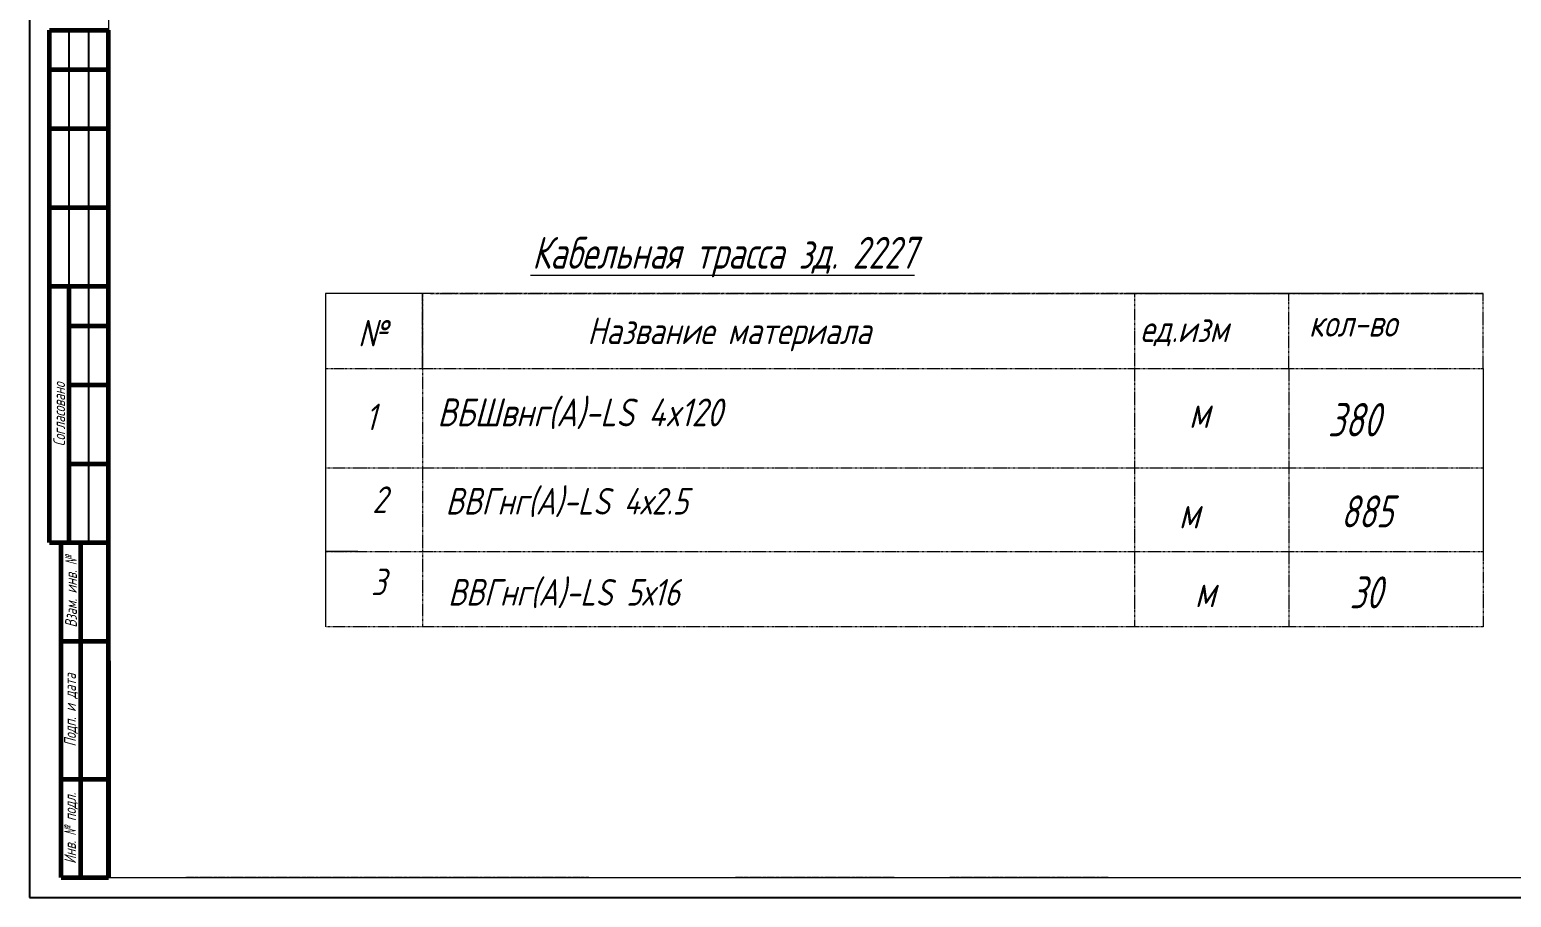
# Model space of a CAD drawing. Header units: millimetres. Extents: x -14296 to 10264, y -13087 to -5602.
# Drawn here: x -7945.1 to -7569, y -7175.1 to -6955 of the extents above; entities that cross this region are included whole.
import ezdxf

# ---------------------------------------------------------------- set-up
doc = ezdxf.new("R2010")
doc.units = ezdxf.units.MM
for name, pattern in [('CENTER2', [1.125, 0.75, -0.125, 0.125, -0.125]), ('gost5', [7, 5, -2, 0]), ('K5LT_BASIC', [0]), ('PHANTOM2', [1.25, 0.625, -0.125, 0.125, -0.125, 0.125, -0.125])]:
    doc.linetypes.add(name, pattern=pattern)
for name, color, linetype, lineweight in [('КаБель контрольный (Вновь)', 142, 'gost5', 15), ('Линия выноска', 137, 'Continuous', 25), ('Рамка толстая', 7, 'Continuous', 15), ('Рамка тонкая', 5, 'Continuous', 25), ('Текст', 7, 'Continuous', 20), ('Штампы', 252, 'Continuous', 25), ('ЭлектрооБорудование (Вновь)', 160, 'Continuous', 15)]:
    doc.layers.add(name, color=color, linetype=linetype, lineweight=lineweight)
doc.styles.add('gost shx', font='gost.shx', dxfattribs={"oblique": 15})
doc.styles.add('Simplex', font='simplex.shx', dxfattribs={"width": 0.7, "oblique": 15})

msp = doc.modelspace()

# ---------------------------------------------------------------- linework, layer by layer
at = {"layer": 'КаБель контрольный (Вновь)', "color": 18, "linetype": 'PHANTOM2', "lineweight": 15, "true_color": 0x000000}
for p, q in [((-7625.48612, -7021.9638), (-7664.66216, -7021.9638)), ((-7664.66216, -7021.9638), (-7664.66216, -7040.9382)), ((-7625.48612, -7040.9382), (-7625.48612, -7021.9638)), ((-7576.18893, -7040.9382), (-7576.18893, -7021.9638))]:
    msp.add_line(p, q, dxfattribs=at)
at = {"layer": 'Рамка толстая', "color": 18, "true_color": 0x000000}
for p, q in [((-7925.05258, -6586.11996), (-7925.05258, -7170.11996)), ((-7925.05258, -7170.11996), (-7109.05258, -7170.11996))]:
    msp.add_line(p, q, dxfattribs=at)
at = {"layer": 'Рамка толстая', "color": 18, "linetype": 'PHANTOM2', "lineweight": 15, "true_color": 0x000000}
for p, q in [((-7845.3548, -7040.9382), (-7845.3548, -7021.9638)), ((-7845.3548, -7021.9638), (-7845.3548, -7106.4973)), ((-7869.9811, -7040.9382), (-7845.3548, -7040.9382)), ((-7664.66216, -7040.9382), (-7664.66216, -7106.4973)), ((-7625.48612, -7040.9382), (-7625.48612, -7106.4973))]:
    msp.add_line(p, q, dxfattribs=at)
at = {"layer": 'Рамка тонкая', "color": 18, "true_color": 0x000000}
for p, q in [((-7945.05258, -6581.11996), (-7945.05258, -7175.11996)), ((-7945.05258, -7175.11996), (-7104.05258, -7175.11996))]:
    msp.add_line(p, q, dxfattribs=at)
at = {"layer": 'Штампы', "color": 18, "lineweight": 60, "true_color": 0x000000}
for p, q in [((-7940.05258, -7085.11997), (-7940.05258, -6955.11997)), ((-7940.05258, -6955.11997), (-7925.05258, -6955.11997)), ((-7925.05258, -7085.11997), (-7925.05258, -6955.11997)), ((-7940.05258, -6965.11997), (-7925.05258, -6965.11997)), ((-7940.05258, -6980.11997), (-7925.05258, -6980.11997)), ((-7940.05258, -7000.11997), (-7925.05258, -7000.11997)), ((-7940.05258, -7020.11997), (-7925.05258, -7020.11997)), ((-7935.05258, -7085.11997), (-7935.05258, -7020.11997)), ((-7935.05258, -7030.11997), (-7925.05258, -7030.11997)), ((-7935.05258, -7045.11997), (-7925.05258, -7045.11997)), ((-7935.05258, -7065.11997), (-7925.05258, -7065.11997)), ((-7940.05258, -7085.11997), (-7925.05258, -7085.11997)), ((-7937.05258, -7170.11997), (-7937.05258, -7085.11997)), ((-7937.05258, -7085.11997), (-7925.05258, -7085.11997)), ((-7932.05258, -7170.11997), (-7932.05258, -7085.11997)), ((-7925.05258, -7170.11997), (-7925.05258, -7085.11997)), ((-7937.05258, -7110.11997), (-7925.05258, -7110.11997)), ((-7925.05258, -7115.11997), (-7925.05258, -7170.11997)), ((-7937.05258, -7145.11997), (-7925.05258, -7145.11997)), ((-7937.05258, -7170.11997), (-7925.05258, -7170.11997))]:
    msp.add_line(p, q, dxfattribs=at)
at = {"layer": 'Штампы', "color": 18, "lineweight": 25, "true_color": 0x000000}
for p, q in [((-7935.05258, -7020.11997), (-7935.05258, -6955.11997)), ((-7930.05258, -7085.11997), (-7930.05258, -6955.11997))]:
    msp.add_line(p, q, dxfattribs=at)
at = {"layer": 'Штампы', "color": 18, "linetype": 'PHANTOM2', "lineweight": 15, "true_color": 0x000000}
for p, q in [((-7576.18893, -7021.9638), (-7869.9811, -7021.9638)), ((-7843.32764, -7021.9638), (-7576.18893, -7021.9638)), ((-7869.9811, -7040.9382), (-7576.18893, -7040.9382)), ((-7576.18893, -7040.9382), (-7576.18893, -7066.27525)), ((-7576.18893, -7066.27525), (-7869.9811, -7066.27525)), ((-7869.9811, -7066.27525), (-7869.9811, -7087.42575)), ((-7869.9811, -7087.42575), (-7576.18893, -7087.42575)), ((-7576.18893, -7087.42575), (-7576.18893, -7106.4973)), ((-7576.18893, -7106.4973), (-7869.9811, -7106.4973))]:
    msp.add_line(p, q, dxfattribs=at)
at = {"layer": 'ЭлектрооБорудование (Вновь)', "color": 18, "linetype": 'K5LT_BASIC', "lineweight": 15, "true_color": 0x000000}
for p, q in [((-7843.32764, -7021.9638), (-7869.9811, -7021.9638)), ((-7869.9811, -7021.9638), (-7869.9811, -7040.9382)), ((-7869.9811, -7021.9638), (-7869.9811, -7061.80027)), ((-7869.9811, -7021.9638), (-7869.9811, -7106.4973)), ((-7615.17992, -7021.9638), (-7653.65654, -7021.9638)), ((-7576.18893, -7040.9382), (-7576.18893, -7066.27525)), ((-7576.18893, -7061.80027), (-7576.18893, -7087.42575)), ((-7861.73079, -7087.42575), (-7869.9811, -7087.42575))]:
    msp.add_line(p, q, dxfattribs=at)
at = {"layer": 'ЭлектрооБорудование (Вновь)', "color": 18, "linetype": 'CENTER2', "lineweight": 15, "true_color": 0x000000}
for p, q in [((-7911.01926, -7170.11996), (-7905.40933, -7170.11996)), ((-7803.17081, -7170.11996), (-7905.40933, -7170.11996)), ((-7725.63869, -7170.11996), (-7765.97106, -7170.11996)), ((-7690.00523, -7170.11996), (-7711.54194, -7170.11996)), ((-7671.33999, -7170.11996), (-7692.38808, -7170.11996))]:
    msp.add_line(p, q, dxfattribs=at)

# ---------------------------------------------------------------- texts
at = {"layer": 'Линия выноска', "color": 18, "linetype": 'PHANTOM2', "lineweight": 15, "true_color": 0x000000, "style": 'gost shx', "oblique": 15}
for s, height, p in [('ВБШвнг(А)-LS 4x120', 7.0537095, (-7841.55449, -7055.63774)), ('ВВГнг(А)-LS 4х2.5', 6.7385011, (-7839.49117, -7078.0165)), ('ВВГнг(А)-LS 5х16', 6.7385011, (-7838.8626, -7101.11552))]:
    msp.add_text(s, height=height, dxfattribs=at).set_placement(p)
at = {"layer": 'Текст', "color": 18, "linetype": 'PHANTOM2', "lineweight": 15, "true_color": 0x000000, "style": 'Simplex', "oblique": 15, "width": 0.7}
for s, height, p in [('%%UКабельная трасса зд. 2227', 8.0862014, (-7817.52408, -7015.65996)), ('м', 8.0862, (-7650.84152, -7056.03972)), ('380', 8.464451, (-7615.60504, -7058.19856)), ('м', 8.0862, (-7653.41914, -7081.53916)), ('885', 8.086201, (-7612.28691, -7081.27025)), ('30', 8.086201, (-7610.06555, -7101.80607)), ('м', 8.0862, (-7649.35765, -7101.50915))]:
    msp.add_text(s, height=height, dxfattribs=at).set_placement(p)
at = {"layer": 'Штампы', "color": 18, "true_color": 0x000000, "char_height": 3, "attachment_point": 5, "rotation": 90, "style": 'Simplex'}
for s, insert, width in [('Согласовано', (-7937.55258, -7052.61997), 61), ('Взам. инв. {\\Fgost|c204;№}', (-7934.55258, -7097.61997), 25), ('Подп. и дата', (-7934.55258, -7127.61997), 35), ('Инв. {\\Fgost|c204;№} подл.', (-7934.55258, -7157.61997), 25)]:
    msp.add_mtext(s, dxfattribs=dict(at, insert=insert, width=width))
at = {"layer": 'ЭлектрооБорудование (Вновь)', "color": 18, "linetype": 'PHANTOM2', "lineweight": 15, "true_color": 0x000000, "style": 'gost shx', "oblique": 15}
for s, height, p in [('№', 6.7385, (-7861.73038, -7035.39431)), ('Название материала', 6.7385011, (-7803.52005, -7034.79857)), ('ед.изм', 6.738501, (-7663.21581, -7034.26849)), ('кол-во', 6.738501, (-7620.41128, -7032.9041)), ('1', 6.7385, (-7859.84823, -7056.63132)), ('2', 6.7385, (-7858.10046, -7077.61966)), ('3', 6.7385, (-7858.44438, -7098.48621))]:
    msp.add_text(s, height=height, dxfattribs=at).set_placement(p)

doc.saveas('drawing.dxf')
